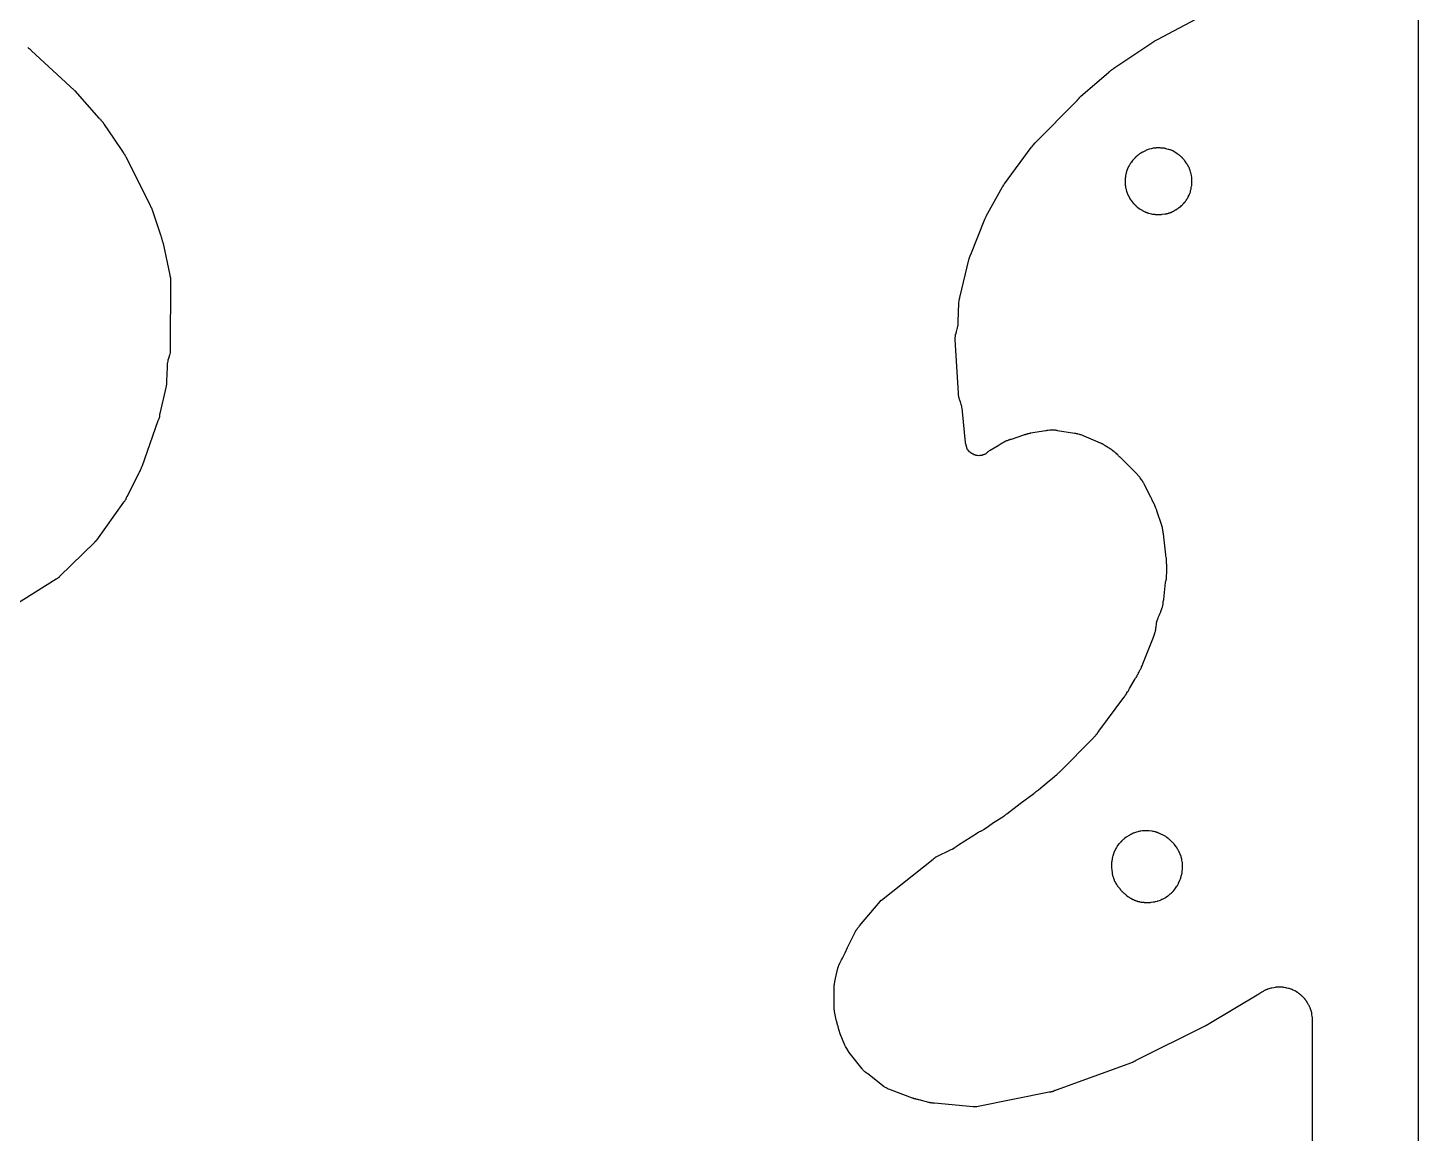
# Model space of a CAD drawing. Header units: millimetres. Extents: x 0 to 300, y 0 to 300.
# Drawn here: x 194.8 to 300.1, y 150 to 233.6 of the extents above; entities that cross this region are included whole.
import ezdxf

# ---------------------------------------------------------------- set-up
doc = ezdxf.new("R2010")
doc.units = ezdxf.units.MM
doc.layers.add('CUT', color=7, linetype='CONTINUOUS')

msp = doc.modelspace()

# ---------------------------------------------------------------- linework, layer by layer
at = {"layer": 'CUT'}
for points in [[(300.05, 299.43), (300.05, 0.57)], [(292.05, 147.59), (292.05, 158.57), (292.05, 158.61), (292.04, 158.71), (292.04, 158.72), (292.04, 158.75), (292.03, 158.8), (292, 159.01), (292, 159.08), (291.99, 159.11), (291.99, 159.13), (291.98, 159.15), (291.98, 159.16), (291.97, 159.21), (291.95, 159.27), (291.94, 159.28), (291.94, 159.29), (291.94, 159.3), (291.93, 159.31), (291.93, 159.32), (291.93, 159.33), (291.93, 159.34), (291.91, 159.4), (291.89, 159.44), (291.89, 159.45), (291.88, 159.46), (291.88, 159.47), (291.87, 159.49), (291.86, 159.5), (291.86, 159.51), (291.83, 159.58), (291.82, 159.61), (291.8, 159.65), (291.79, 159.66), (291.79, 159.67), (291.78, 159.68), (291.77, 159.69), (291.76, 159.7), (291.73, 159.76), (291.7, 159.82), (291.68, 159.85), (291.67, 159.87), (291.66, 159.89), (291.65, 159.9), (291.61, 159.95), (291.61, 159.96), (291.54, 160.05), (291.54, 160.06), (291.51, 160.1), (291.51, 160.11), (291.5, 160.11), (291.5, 160.12), (291.49, 160.13), (291.47, 160.15), (291.46, 160.17), (291.43, 160.21), (291.37, 160.27), (291.34, 160.3), (291.31, 160.33), (291.27, 160.37), (291.25, 160.38), (291.25, 160.39), (291.22, 160.41), (291.18, 160.45), (291.16, 160.46), (291.15, 160.47), (291.12, 160.49), (291.06, 160.55), (291.02, 160.58), (290.98, 160.6), (290.97, 160.61), (290.96, 160.62), (290.95, 160.62), (290.94, 160.63), (290.93, 160.64), (290.92, 160.64), (290.91, 160.65), (290.9, 160.66), (290.88, 160.67), (290.87, 160.68), (290.84, 160.7), (290.77, 160.74), (290.73, 160.76), (290.71, 160.77), (290.59, 160.83), (290.56, 160.84), (290.55, 160.85), (290.54, 160.85), (290.52, 160.86), (290.51, 160.86), (290.5, 160.87), (290.45, 160.89), (290.4, 160.91), (290.35, 160.93), (290.29, 160.94), (290.24, 160.95), (290.23, 160.95), (290.12, 160.98), (290.07, 160.99), (290.06, 160.99), (290.02, 161), (290.01, 161), (289.9, 161.02), (289.86, 161.03), (289.8, 161.04), (289.77, 161.04), (289.74, 161.04), (289.71, 161.05), (289.65, 161.05), (289.6, 161.05), (289.57, 161.05), (289.38, 161.04), (289.34, 161.04), (289.28, 161.04), (289.22, 161.03), (289.13, 161.01), (288.97, 160.98), (288.96, 160.98), (288.92, 160.97), (288.89, 160.97), (288.83, 160.95), (288.68, 160.9), (288.65, 160.89), (288.64, 160.88), (288.61, 160.87), (288.6, 160.87), (288.59, 160.86), (288.55, 160.85), (288.52, 160.84), (288.47, 160.82), (288.44, 160.8), (288.42, 160.79), (288.37, 160.76), (288.32, 160.73), (288.31, 160.72), (288.22, 160.67), (288.21, 160.67), (288.2, 160.66), (288.19, 160.66), (288.17, 160.65), (288.12, 160.62), (288.09, 160.6), (288.07, 160.58), (288.04, 160.56), (287.98, 160.52), (284.23, 158.27), (284.17, 158.24), (284.15, 158.23), (284.13, 158.22), (284.12, 158.21), (284.11, 158.21), (284.09, 158.2), (284.06, 158.18), (284.03, 158.16), (284, 158.14), (283.99, 158.14), (283.92, 158.11), (283.89, 158.1), (278.67, 155.49), (278.63, 155.46), (278.62, 155.45), (278.61, 155.45), (278.56, 155.43), (278.54, 155.42), (278.51, 155.4), (278.48, 155.38), (278.47, 155.38), (278.42, 155.36), (278.4, 155.35), (278.35, 155.33), (272.66, 153.25), (272.64, 153.25), (272.58, 153.23), (272.55, 153.22), (272.47, 153.19), (272.45, 153.18), (272.42, 153.16), (272.4, 153.16), (272.39, 153.15), (272.38, 153.15), (272.35, 153.14), (272.32, 153.14), (272.27, 153.13), (272.25, 153.12), (272.24, 153.12), (272.22, 153.11), (272.21, 153.11), (272.19, 153.11), (272.16, 153.1), (272.13, 153.1), (266.75, 152.01), (266.74, 152.01), (266.65, 152), (266.56, 151.99), (266.45, 151.99), (266.36, 152), (263.45, 152.27), (263.39, 152.27), (263.38, 152.27), (263.35, 152.27), (263.27, 152.28), (263.26, 152.28), (263.22, 152.29), (263.19, 152.29), (263.15, 152.29), (263.14, 152.29), (263.12, 152.29), (263.08, 152.3), (263.06, 152.31), (263.02, 152.32), (262.27, 152.52), (262.26, 152.52), (262.22, 152.53), (262.18, 152.54), (262.16, 152.55), (262.12, 152.56), (262.06, 152.57), (262.04, 152.58), (262.03, 152.58), (262, 152.59), (261.94, 152.6), (261.93, 152.6), (261.92, 152.6), (261.89, 152.61), (261.88, 152.62), (261.84, 152.64), (261.78, 152.66), (260.12, 153.27), (260.1, 153.28), (260.05, 153.3), (259.97, 153.33), (259.9, 153.36), (259.89, 153.36), (259.88, 153.37), (259.85, 153.39), (259.8, 153.42), (259.74, 153.46), (259.67, 153.49), (259.63, 153.52), (258.39, 154.48), (258.35, 154.51), (258.28, 154.56), (258.27, 154.56), (258.27, 154.57), (258.21, 154.62), (258.19, 154.63), (258.18, 154.64), (258.05, 154.77), (258.03, 154.79), (258.02, 154.8), (257.99, 154.84), (257.96, 154.88), (256.98, 156.11), (256.8, 156.41), (256.71, 156.55), (256.68, 156.6), (256.65, 156.65), (256.31, 157.51), (256.16, 158.03), (256.14, 158.1), (256.13, 158.13), (256.02, 158.51), (256.01, 158.55), (256.01, 158.56), (256.01, 158.57), (255.88, 159.22), (255.87, 159.28), (255.86, 159.34), (255.86, 159.35), (255.86, 159.4), (255.86, 159.47), (255.86, 159.48), (255.85, 161.06), (255.86, 161.13), (255.86, 161.19), (255.86, 161.23), (255.87, 161.26), (255.88, 161.32), (255.88, 161.36), (255.89, 161.4), (255.89, 161.46), (255.89, 161.48), (256.11, 162.39), (256.13, 162.46), (256.13, 162.48), (256.13, 162.49), (256.13, 162.5), (256.14, 162.53), (256.14, 162.54), (256.15, 162.55), (256.15, 162.56), (256.16, 162.57), (256.16, 162.59), (256.17, 162.61), (256.18, 162.64), (256.18, 162.65), (256.2, 162.7), (256.2, 162.71), (256.2, 162.72), (256.2, 162.73), (256.21, 162.73), (256.21, 162.74), (256.22, 162.74), (256.22, 162.75), (256.22, 162.76), (256.23, 162.77), (256.24, 162.78), (256.24, 162.79), (256.25, 162.8), (256.25, 162.81), (256.27, 162.84), (256.27, 162.85), (256.27, 162.86), (256.4, 163.12), (256.47, 163.25), (256.67, 163.65), (256.87, 164.06), (257.46, 165.25), (257.46, 165.26), (257.46, 165.27), (257.47, 165.28), (257.48, 165.3), (257.49, 165.31), (257.5, 165.34), (257.51, 165.35), (257.53, 165.37), (257.54, 165.39), (257.55, 165.39), (257.58, 165.45), (257.59, 165.46), (257.62, 165.5), (257.64, 165.54), (257.66, 165.56), (257.73, 165.65), (257.77, 165.68), (259.34, 167.54), (259.38, 167.6), (259.4, 167.62), (259.4, 167.63), (259.42, 167.64), (263.33, 170.73), (263.37, 170.77), (263.38, 170.78), (263.39, 170.79), (263.4, 170.79), (263.42, 170.8), (263.42, 170.81), (263.44, 170.82), (263.44, 170.83), (263.45, 170.83), (263.46, 170.84), (263.51, 170.87), (263.53, 170.89), (263.54, 170.9), (263.55, 170.9), (263.56, 170.91), (263.57, 170.91), (263.58, 170.91), (263.62, 170.93), (263.66, 170.95), (263.71, 170.98), (264.56, 171.4), (264.61, 171.42), (264.62, 171.43), (264.7, 171.46), (264.77, 171.5), (264.97, 171.62), (265, 171.64), (265.05, 171.66), (265.09, 171.7), (265.1, 171.7), (265.14, 171.72), (265.16, 171.73), (265.17, 171.75), (265.19, 171.76), (265.26, 171.81), (266.7, 172.73), (266.73, 172.75), (266.76, 172.77), (266.79, 172.78), (266.86, 172.82), (266.94, 172.86), (266.96, 172.87), (266.97, 172.87), (266.99, 172.88), (267, 172.89), (267.04, 172.91), (267.1, 172.94), (267.13, 172.97), (267.15, 172.98), (267.16, 172.98), (267.21, 173.01), (267.3, 173.08), (267.31, 173.08), (267.35, 173.11), (267.36, 173.11), (267.81, 173.43), (267.83, 173.45), (268.68, 173.99), (268.69, 174), (268.74, 174.03), (268.77, 174.05), (268.82, 174.09), (268.87, 174.14), (268.91, 174.17), (269.92, 174.95), (270.97, 175.71), (270.98, 175.72), (271.01, 175.74), (271.01, 175.75), (271.02, 175.75), (271.06, 175.78), (271.12, 175.84), (271.13, 175.85), (271.16, 175.87), (271.17, 175.88), (271.18, 175.88), (271.2, 175.9), (271.21, 175.9), (271.26, 175.94), (271.3, 175.98), (271.31, 175.98), (272.12, 176.66), (272.13, 176.67), (272.25, 176.77), (272.35, 176.84), (272.38, 176.87), (272.4, 176.89), (272.41, 176.89), (272.56, 177.02), (272.6, 177.06), (272.61, 177.07), (272.62, 177.07), (272.63, 177.07), (272.65, 177.09), (272.67, 177.1), (272.7, 177.13), (272.72, 177.14), (272.76, 177.18), (272.76, 177.19), (272.8, 177.23), (272.81, 177.24), (272.84, 177.27), (272.87, 177.3), (272.9, 177.33), (272.91, 177.34), (272.94, 177.37), (272.95, 177.38), (272.96, 177.38), (275.43, 179.87), (275.47, 179.91), (275.48, 179.92), (275.5, 179.94), (275.53, 179.98), (275.56, 180.01), (275.61, 180.05), (275.62, 180.08), (275.63, 180.09), (275.66, 180.12), (275.66, 180.13), (275.7, 180.17), (275.72, 180.19), (275.75, 180.23), (275.75, 180.24), (275.77, 180.27), (275.78, 180.29), (275.8, 180.31), (275.83, 180.35), (275.84, 180.36), (275.85, 180.38), (275.86, 180.39), (275.87, 180.4), (275.89, 180.42), (277.77, 182.96), (277.8, 183.01), (277.82, 183.03), (277.86, 183.09), (277.9, 183.14), (277.9, 183.15), (277.91, 183.16), (277.91, 183.17), (277.94, 183.2), (277.95, 183.22), (277.97, 183.25), (277.97, 183.26), (277.98, 183.27), (277.98, 183.28), (277.99, 183.29), (277.99, 183.3), (278, 183.32), (278.05, 183.39), (278.12, 183.48), (278.15, 183.53), (278.15, 183.54), (278.18, 183.59), (278.18, 183.6), (278.2, 183.64), (278.62, 184.37), (278.63, 184.38), (278.66, 184.42), (278.68, 184.46), (278.7, 184.48), (278.72, 184.5), (278.73, 184.53), (278.74, 184.54), (278.74, 184.55), (278.75, 184.56), (278.77, 184.6), (278.79, 184.65), (278.83, 184.72), (278.83, 184.73), (278.85, 184.76), (278.87, 184.8), (278.89, 184.84), (278.89, 184.85), (278.9, 184.85), (278.9, 184.86), (278.91, 184.87), (278.91, 184.88), (278.92, 184.89), (278.92, 184.9), (278.95, 184.95), (278.97, 184.98), (278.97, 184.99), (278.99, 185.03), (279, 185.05), (279.01, 185.05), (279.03, 185.08), (279.03, 185.09), (279.06, 185.13), (279.09, 185.18), (279.11, 185.23), (279.12, 185.28), (279.12, 185.29), (279.16, 185.37), (279.18, 185.43), (279.2, 185.48), (279.21, 185.52), (280.01, 187.53), (280.02, 187.55), (280.03, 187.57), (280.04, 187.58), (280.04, 187.59), (280.05, 187.61), (280.05, 187.62), (280.05, 187.63), (280.06, 187.64), (280.07, 187.68), (280.08, 187.7), (280.08, 187.71), (280.09, 187.73), (280.1, 187.77), (280.1, 187.78), (280.1, 187.79), (280.11, 187.81), (280.13, 187.86), (280.14, 187.9), (280.16, 187.96), (280.16, 187.98), (280.17, 188.02), (280.17, 188.03), (280.19, 188.12), (280.2, 188.19), (280.2, 188.25), (280.22, 188.31), (280.23, 188.37), (280.24, 188.46), (280.24, 188.49), (280.25, 188.54), (280.25, 188.6), (280.25, 188.61), (280.25, 188.62), (280.25, 188.63), (280.25, 188.64), (280.26, 188.65), (280.26, 188.66), (280.26, 188.67), (280.26, 188.68), (280.26, 188.69), (280.27, 188.69), (280.27, 188.71), (280.27, 188.72), (280.27, 188.73), (280.27, 188.74), (280.28, 188.74), (280.29, 188.77), (280.29, 188.79), (280.29, 188.8), (280.3, 188.81), (280.3, 188.82), (280.31, 188.83), (280.32, 188.85), (280.33, 188.88), (280.34, 188.9), (280.35, 188.92), (280.35, 188.93), (280.36, 188.96), (280.38, 189.01), (280.47, 189.23), (280.48, 189.25), (280.49, 189.28), (280.5, 189.31), (280.51, 189.34), (280.52, 189.34), (280.53, 189.36), (280.54, 189.39), (280.55, 189.4), (280.55, 189.41), (280.56, 189.44), (280.57, 189.46), (280.57, 189.47), (280.58, 189.48), (280.58, 189.5), (280.59, 189.51), (280.6, 189.53), (280.61, 189.58), (280.62, 189.61), (280.64, 189.67), (280.64, 189.68), (280.64, 189.69), (280.65, 189.7), (280.66, 189.73), (280.67, 189.76), (280.69, 189.81), (280.72, 189.92), (280.73, 189.97), (280.74, 190.03), (280.74, 190.08), (280.74, 190.09), (280.74, 190.1), (280.76, 190.23), (280.76, 190.25), (280.77, 190.26), (280.78, 190.3), (280.79, 190.36), (280.8, 190.41), (280.92, 191.67), (280.93, 191.7), (280.93, 191.71), (280.93, 191.72), (280.95, 191.76), (280.99, 191.94), (281, 192), (281, 192.07), (281, 192.08), (281.01, 192.15), (281.01, 192.19), (281.02, 192.39), (281.02, 192.43), (281.02, 192.82), (281.02, 192.9), (281.02, 192.93), (281.02, 192.99), (281.02, 193.04), (281.01, 193.1), (281.01, 193.11), (281.01, 193.12), (281.01, 193.13), (281.01, 193.22), (281.01, 193.27), (281.01, 193.31), (281, 193.4), (281, 193.46), (280.99, 193.52), (280.98, 193.56), (280.98, 193.57), (280.96, 193.7), (280.95, 193.76), (280.78, 195.34), (280.76, 195.42), (280.76, 195.46), (280.75, 195.48), (280.74, 195.51), (280.73, 195.57), (280.72, 195.67), (280.71, 195.73), (280.69, 195.81), (280.69, 195.82), (280.65, 195.96), (280.64, 195.99), (280.28, 197.08), (280.27, 197.11), (280.26, 197.13), (280.2, 197.29), (280.19, 197.32), (280.18, 197.34), (280.18, 197.35), (280.18, 197.36), (280.17, 197.37), (280.16, 197.4), (280.15, 197.41), (280.15, 197.42), (280.14, 197.45), (280.13, 197.47), (280.12, 197.5), (280.12, 197.51), (280.11, 197.52), (280.1, 197.54), (280.09, 197.56), (280.07, 197.61), (279.96, 197.81), (279.95, 197.82), (279.94, 197.86), (279.89, 197.97), (279.84, 198.08), (279.83, 198.1), (279.82, 198.12), (279.8, 198.16), (279.79, 198.17), (279.34, 199.07), (279.32, 199.1), (279.3, 199.13), (279.28, 199.18), (279.27, 199.2), (279.24, 199.25), (279.22, 199.27), (279.21, 199.29), (279.21, 199.3), (279.2, 199.32), (279.17, 199.37), (279.16, 199.38), (279.15, 199.4), (279.14, 199.41), (279.13, 199.42), (279.12, 199.44), (279.12, 199.45), (279.02, 199.59), (278.99, 199.63), (278.98, 199.63), (278.97, 199.64), (278.96, 199.65), (278.95, 199.66), (278.93, 199.69), (278.89, 199.73), (278.88, 199.74), (278.86, 199.76), (278.85, 199.77), (278.82, 199.8), (278.82, 199.81), (278.81, 199.82), (278.78, 199.86), (278.77, 199.86), (277.49, 201.14), (277.47, 201.16), (277.42, 201.21), (277.39, 201.24), (277.38, 201.25), (277.38, 201.26), (277.34, 201.31), (277.3, 201.35), (277.29, 201.35), (277.28, 201.37), (277.26, 201.39), (277.25, 201.39), (277.18, 201.46), (277.14, 201.49), (277.12, 201.5), (277.12, 201.51), (277.1, 201.52), (277.09, 201.52), (277.05, 201.56), (277.03, 201.57), (277, 201.59), (277, 201.6), (276.96, 201.62), (276.95, 201.63), (276.94, 201.64), (276.9, 201.67), (276.66, 201.83), (276.6, 201.87), (276.56, 201.9), (276.52, 201.92), (276.5, 201.93), (276.46, 201.96), (276.43, 201.98), (276.42, 201.98), (276.39, 202), (276.38, 202.01), (276.37, 202.02), (276.3, 202.06), (276.26, 202.09), (276.24, 202.1), (276.21, 202.12), (276.15, 202.15), (276.14, 202.15), (276.13, 202.16), (276.11, 202.17), (276.08, 202.18), (276.07, 202.19), (276.04, 202.2), (276.03, 202.2), (276.01, 202.21), (276, 202.21), (274.77, 202.74), (274.72, 202.76), (274.69, 202.77), (274.67, 202.78), (274.54, 202.83), (274.52, 202.83), (274.51, 202.84), (274.47, 202.85), (274.45, 202.86), (274.31, 202.9), (274.28, 202.91), (274.25, 202.92), (274.2, 202.93), (274.15, 202.94), (274.13, 202.94), (274.09, 202.94), (274.06, 202.94), (274.05, 202.94), (272.76, 203.15), (272.72, 203.16), (272.66, 203.18), (272.59, 203.19), (272.53, 203.19), (272.22, 203.19), (272.18, 203.19), (272.04, 203.18), (271.99, 203.17), (271.95, 203.16), (271.94, 203.16), (271.9, 203.15), (271.89, 203.15), (271.86, 203.14), (270.72, 202.96), (270.68, 202.95), (270.67, 202.95), (270.66, 202.95), (270.64, 202.94), (270.63, 202.94), (270.62, 202.94), (270.61, 202.94), (270.56, 202.93), (270.51, 202.92), (270.49, 202.91), (270.47, 202.91), (270.46, 202.9), (270.45, 202.9), (270.44, 202.9), (270.42, 202.89), (270.39, 202.88), (270.38, 202.88), (270.37, 202.87), (270.36, 202.87), (270.35, 202.86), (270.34, 202.86), (270.33, 202.86), (270.31, 202.85), (270.29, 202.84), (270.28, 202.84), (270.27, 202.84), (270.22, 202.83), (270.19, 202.82), (269.24, 202.5), (269.2, 202.49), (269.19, 202.49), (269.17, 202.48), (269.14, 202.47), (269.13, 202.47), (269.11, 202.46), (269.08, 202.45), (269.07, 202.45), (269.06, 202.44), (269.04, 202.43), (269.03, 202.43), (269.01, 202.43), (268.99, 202.42), (268.93, 202.4), (268.9, 202.39), (268.89, 202.38), (268.84, 202.36), (268.82, 202.36), (268.78, 202.34), (268.77, 202.33), (268.76, 202.33), (268.75, 202.32), (268.74, 202.31), (268.73, 202.3), (268.72, 202.3), (268.71, 202.29), (268.7, 202.29), (268.69, 202.28), (268.67, 202.27), (268.65, 202.25), (268.61, 202.23), (268.58, 202.22), (268.55, 202.2), (268.54, 202.2), (268.52, 202.18), (268.48, 202.16), (268.26, 202.02), (267.65, 201.65), (267.59, 201.62), (267.54, 201.58), (267.48, 201.55), (267.44, 201.5), (267.43, 201.49), (267.41, 201.47), (267.38, 201.45), (267.35, 201.42), (267.33, 201.41), (267.29, 201.39), (267.28, 201.39), (267.26, 201.38), (267.22, 201.36), (267.16, 201.33), (267.15, 201.33), (267.14, 201.33), (267.11, 201.32), (267.1, 201.31), (267.06, 201.3), (267.03, 201.29), (267.01, 201.29), (266.97, 201.28), (266.94, 201.28), (266.87, 201.27), (266.79, 201.26), (266.7, 201.27), (266.62, 201.28), (266.59, 201.29), (266.57, 201.3), (266.54, 201.31), (266.53, 201.31), (266.49, 201.32), (266.47, 201.33), (266.46, 201.33), (266.45, 201.34), (266.43, 201.35), (266.41, 201.36), (266.4, 201.37), (266.34, 201.39), (266.27, 201.42), (266.24, 201.43), (266.18, 201.48), (266.12, 201.52), (266.1, 201.54), (266.09, 201.55), (266.08, 201.56), (266.08, 201.57), (266.04, 201.61), (266, 201.67), (265.97, 201.7), (265.96, 201.71), (265.95, 201.72), (265.92, 201.78), (265.92, 201.79), (265.89, 201.86), (265.88, 201.89), (265.88, 201.9), (265.88, 201.92), (265.87, 201.93), (265.87, 201.94), (265.87, 201.95), (265.87, 201.96), (265.86, 201.97), (265.86, 201.98), (265.85, 202.02), (265.85, 202.03), (265.85, 202.05), (265.84, 202.07), (265.83, 202.09), (265.83, 202.1), (265.82, 202.13), (265.81, 202.17), (265.8, 202.19), (265.8, 202.21), (265.8, 202.27), (265.57, 204.6), (265.56, 204.65), (265.55, 204.7), (265.55, 204.71), (265.55, 204.72), (265.54, 204.75), (265.5, 205), (265.49, 205.07), (265.47, 205.13), (265.46, 205.15), (265.44, 205.23), (265.43, 205.27), (265.41, 205.32), (265.35, 205.47), (265.34, 205.51), (265.3, 205.63), (265.29, 205.66), (265.29, 205.7), (265.28, 205.77), (265.26, 205.82), (265.26, 205.83), (265.26, 205.87), (265.26, 205.89), (265.25, 205.94), (265.25, 205.97), (265.25, 206.01), (265, 210.03), (265, 210.21), (265.01, 210.23), (265.02, 210.29), (265.02, 210.35), (265.03, 210.4), (265.04, 210.45), (265.05, 210.47), (265.07, 210.54), (265.08, 210.56), (265.08, 210.57), (265.1, 210.64), (265.1, 210.66), (265.16, 210.87), (265.18, 210.91), (265.22, 211.09), (265.23, 211.15), (265.23, 211.18), (265.23, 211.22), (265.23, 211.23), (265.24, 211.29), (265.24, 211.34), (265.24, 211.42), (265.28, 212.81), (265.3, 213), (265.31, 213.04), (265.32, 213.05), (265.32, 213.07), (265.33, 213.1), (265.34, 213.13), (265.34, 213.16), (265.35, 213.19), (265.35, 213.23), (266.07, 216.18), (266.07, 216.19), (266.08, 216.21), (266.09, 216.25), (266.1, 216.29), (266.11, 216.31), (266.12, 216.33), (266.13, 216.36), (266.14, 216.37), (266.14, 216.38), (266.14, 216.39), (266.15, 216.41), (266.16, 216.43), (266.16, 216.44), (266.17, 216.45), (266.18, 216.49), (267.26, 219.17), (267.27, 219.21), (267.3, 219.27), (267.33, 219.32), (267.35, 219.37), (267.35, 219.38), (268.6, 221.62), (268.62, 221.64), (268.66, 221.72), (268.67, 221.75), (268.68, 221.77), (268.71, 221.8), (268.72, 221.81), (268.74, 221.84), (270.77, 224.59), (270.77, 224.6), (270.81, 224.64), (270.83, 224.66), (270.85, 224.68), (270.85, 224.69), (270.86, 224.71), (270.87, 224.72), (270.87, 224.73), (270.88, 224.74), (270.9, 224.76), (270.9, 224.77), (270.92, 224.79), (270.93, 224.8), (270.95, 224.82), (271.01, 224.89), (271.01, 224.9), (271.04, 224.93), (271.05, 224.94), (271.06, 224.94), (274.19, 228.1), (274.21, 228.11), (274.25, 228.15), (274.25, 228.16), (274.29, 228.2), (274.29, 228.21), (274.3, 228.22), (274.33, 228.25), (274.34, 228.26), (274.38, 228.31), (274.38, 228.32), (274.39, 228.32), (274.39, 228.33), (274.44, 228.37), (274.45, 228.4), (274.47, 228.41), (274.52, 228.45), (274.52, 228.46), (276.6, 230.26), (276.63, 230.28), (276.66, 230.31), (276.68, 230.32), (276.72, 230.36), (276.76, 230.39), (276.8, 230.42), (276.81, 230.43), (276.84, 230.45), (276.85, 230.45), (276.87, 230.47), (276.9, 230.49), (276.96, 230.52), (276.96, 230.53), (276.99, 230.56), (277, 230.57), (277.01, 230.58), (280.05, 232.6), (280.1, 232.64), (280.13, 232.67), (280.16, 232.68), (280.21, 232.71), (280.27, 232.73), (280.31, 232.75), (280.32, 232.76), (285.31, 235.41)], [(194.82, 232.14), (194.83, 232.14), (194.84, 232.13), (194.85, 232.12), (194.86, 232.12), (194.87, 232.11), (194.88, 232.1), (194.89, 232.09), (194.9, 232.09), (194.91, 232.08), (194.92, 232.07), (194.93, 232.07), (194.94, 232.06), (194.95, 232.05), (194.96, 232.04), (195, 232.02), (195, 232.01), (195.01, 232.01), (195.02, 231.99), (195.03, 231.99), (195.04, 231.97), (195.07, 231.93), (195.1, 231.9), (198.34, 228.92), (198.35, 228.92), (198.36, 228.91), (198.39, 228.88), (200.2, 226.81), (200.23, 226.79), (200.26, 226.76), (200.3, 226.72), (200.33, 226.69), (200.35, 226.67), (200.38, 226.64), (200.4, 226.61), (200.44, 226.55), (200.47, 226.52), (200.47, 226.51), (200.48, 226.5), (200.49, 226.5), (200.5, 226.49), (200.5, 226.47), (200.51, 226.47), (200.52, 226.45), (200.53, 226.44), (200.53, 226.43), (200.54, 226.42), (200.55, 226.41), (200.55, 226.4), (200.57, 226.37), (200.59, 226.35), (200.61, 226.32), (201.31, 225.28), (202.04, 224.2), (202.04, 224.19), (202.05, 224.18), (202.06, 224.17), (202.08, 224.14), (202.09, 224.12), (202.11, 224.09), (202.13, 224.07), (202.16, 224.03), (202.17, 224), (202.19, 223.97), (202.2, 223.96), (202.2, 223.95), (202.21, 223.94), (202.21, 223.93), (202.23, 223.89), (204.07, 220.22), (204.08, 220.2), (204.09, 220.19), (204.1, 220.14), (204.14, 220.07), (204.15, 220.06), (204.16, 220.04), (204.17, 220.02), (204.17, 220.01), (204.2, 219.95), (204.21, 219.93), (204.22, 219.92), (204.24, 219.87), (204.76, 218.28), (204.86, 217.98), (204.88, 217.92), (204.9, 217.88), (204.92, 217.82), (204.93, 217.78), (204.93, 217.75), (204.94, 217.71), (204.94, 217.69), (204.96, 217.65), (204.96, 217.64), (204.97, 217.62), (204.99, 217.58), (204.99, 217.57), (205, 217.57), (205, 217.56), (205, 217.55), (205, 217.53), (205.01, 217.48), (205.03, 217.43), (205.05, 217.39), (205.05, 217.38), (205.06, 217.34), (205.06, 217.32), (205.56, 214.92), (205.57, 214.9), (205.57, 214.89), (205.58, 214.87), (205.58, 214.85), (205.59, 214.82), (205.6, 214.78), (205.61, 214.75), (205.6, 209.18), (205.6, 209.15), (205.59, 209.06), (205.58, 208.98), (205.57, 208.95), (205.56, 208.93), (205.55, 208.87), (205.53, 208.82), (205.52, 208.77), (205.51, 208.75), (205.5, 208.72), (205.49, 208.69), (205.48, 208.67), (205.48, 208.65), (205.47, 208.63), (205.47, 208.61), (205.43, 208.48), (205.42, 208.44), (205.39, 208.28), (205.38, 208.23), (205.37, 208.17), (205.37, 208.11), (205.36, 208.02), (205.36, 207.97), (205.36, 207.94), (205.33, 206.93), (205.32, 206.83), (205.32, 206.78), (205.32, 206.72), (205.31, 206.68), (205.31, 206.67), (205.29, 206.56), (205.28, 206.52), (204.81, 204.45), (204.8, 204.39), (204.8, 204.34), (204.8, 204.32), (204.8, 204.3), (204.8, 204.29), (204.8, 204.28), (204.79, 204.26), (204.78, 204.22), (204.78, 204.2), (204.76, 204.14), (204.76, 204.11), (204.74, 204.06), (204.71, 204.01), (204.68, 203.93), (204.67, 203.91), (203.44, 200.43), (203.42, 200.39), (203.41, 200.37), (203.41, 200.36), (203.4, 200.33), (203.39, 200.32), (203.38, 200.28), (203.37, 200.26), (203.37, 200.25), (203.36, 200.22), (203.32, 200.14), (203.28, 200.06), (203.26, 200.01), (203.26, 200), (203.25, 199.99), (203.23, 199.95), (202.32, 198.16), (202.31, 198.16), (202.3, 198.14), (202.29, 198.12), (202.27, 198.07), (202.25, 198.01), (202.25, 197.99), (202.23, 197.95), (202.2, 197.91), (202.17, 197.86), (202.13, 197.82), (202.13, 197.81), (202.09, 197.78), (202.06, 197.74), (200.01, 194.88), (199.99, 194.84), (199.98, 194.83), (199.96, 194.8), (199.95, 194.78), (199.94, 194.77), (199.88, 194.71), (199.87, 194.69), (199.86, 194.69), (197.24, 192.14), (197.2, 192.09), (197.2, 192.08), (197.18, 192.06), (197.17, 192.06), (197.16, 192.04), (197.12, 192.01), (197.06, 191.97), (196.99, 191.93), (196.96, 191.92), (193.64, 189.83)]]:
    msp.add_lwpolyline(points, dxfattribs=at)
for points in [[(277.93, 221.5), (277.96, 221.38), (277.96, 221.35), (277.98, 221.3), (277.98, 221.29), (277.98, 221.28), (277.98, 221.27), (277.98, 221.26), (277.99, 221.23), (278, 221.21), (278.01, 221.17), (278.02, 221.16), (278.02, 221.14), (278.03, 221.13), (278.04, 221.09), (278.05, 221.07), (278.06, 221.04), (278.06, 221.03), (278.07, 221.02), (278.11, 220.94), (278.13, 220.92), (278.13, 220.91), (278.14, 220.9), (278.14, 220.89), (278.15, 220.88), (278.15, 220.87), (278.15, 220.86), (278.16, 220.85), (278.17, 220.84), (278.17, 220.83), (278.17, 220.82), (278.18, 220.8), (278.21, 220.75), (278.26, 220.67), (278.28, 220.65), (278.29, 220.63), (278.3, 220.62), (278.31, 220.6), (278.42, 220.46), (278.43, 220.44), (278.44, 220.43), (278.47, 220.39), (278.48, 220.38), (278.51, 220.35), (278.52, 220.34), (278.52, 220.33), (278.55, 220.31), (278.56, 220.3), (278.57, 220.29), (278.58, 220.28), (278.59, 220.27), (278.59, 220.26), (278.61, 220.25), (278.62, 220.23), (278.63, 220.23), (278.63, 220.22), (278.64, 220.22), (278.65, 220.21), (278.66, 220.2), (278.67, 220.19), (278.69, 220.16), (278.74, 220.12), (278.79, 220.08), (278.8, 220.07), (278.96, 219.95), (279.01, 219.92), (279.16, 219.83), (279.22, 219.79), (279.23, 219.79), (279.24, 219.79), (279.25, 219.78), (279.26, 219.78), (279.27, 219.77), (279.28, 219.77), (279.3, 219.75), (279.38, 219.71), (279.39, 219.7), (279.4, 219.7), (279.43, 219.69), (279.45, 219.68), (279.49, 219.67), (279.5, 219.66), (279.52, 219.66), (279.53, 219.65), (279.57, 219.64), (279.59, 219.63), (279.64, 219.62), (279.65, 219.62), (279.66, 219.62), (279.86, 219.57), (279.93, 219.55), (279.98, 219.55), (280, 219.55), (280.01, 219.55), (280.11, 219.53), (280.15, 219.52), (280.17, 219.52), (280.2, 219.52), (280.21, 219.52), (280.32, 219.51), (280.36, 219.51), (280.44, 219.51), (280.45, 219.51), (280.48, 219.51), (280.49, 219.51), (280.58, 219.52), (280.59, 219.52), (280.6, 219.52), (280.62, 219.52), (280.63, 219.52), (280.67, 219.53), (280.68, 219.53), (280.88, 219.56), (280.89, 219.56), (280.92, 219.56), (280.93, 219.56), (280.97, 219.57), (280.98, 219.57), (280.99, 219.57), (281.02, 219.58), (281.03, 219.58), (281.04, 219.58), (281.08, 219.59), (281.09, 219.59), (281.14, 219.61), (281.15, 219.61), (281.16, 219.62), (281.17, 219.62), (281.18, 219.62), (281.19, 219.63), (281.2, 219.63), (281.21, 219.63), (281.22, 219.63), (281.27, 219.65), (281.28, 219.65), (281.31, 219.67), (281.32, 219.67), (281.33, 219.67), (281.33, 219.68), (281.34, 219.68), (281.35, 219.68), (281.36, 219.69), (281.37, 219.69), (281.38, 219.7), (281.39, 219.7), (281.45, 219.73), (281.46, 219.73), (281.48, 219.74), (281.49, 219.74), (281.52, 219.76), (281.53, 219.76), (281.54, 219.77), (281.55, 219.77), (281.56, 219.78), (281.57, 219.79), (281.58, 219.8), (281.63, 219.83), (281.64, 219.83), (281.69, 219.86), (281.7, 219.86), (281.72, 219.88), (281.73, 219.88), (281.74, 219.89), (281.75, 219.89), (281.76, 219.9), (281.77, 219.9), (281.77, 219.91), (281.78, 219.91), (281.82, 219.95), (281.83, 219.95), (281.84, 219.95), (281.92, 220.02), (281.93, 220.02), (281.94, 220.02), (281.97, 220.05), (281.98, 220.05), (281.99, 220.05), (281.99, 220.06), (282, 220.06), (282.01, 220.07), (282.02, 220.09), (282.03, 220.09), (282.04, 220.1), (282.05, 220.1), (282.08, 220.13), (282.09, 220.13), (282.14, 220.19), (282.15, 220.19), (282.17, 220.22), (282.18, 220.22), (282.2, 220.25), (282.21, 220.25), (282.24, 220.29), (282.25, 220.29), (282.26, 220.31), (282.27, 220.31), (282.29, 220.34), (282.33, 220.38), (282.34, 220.4), (282.35, 220.41), (282.37, 220.44), (282.43, 220.5), (282.46, 220.54), (282.48, 220.58), (282.49, 220.59), (282.5, 220.6), (282.52, 220.63), (282.52, 220.64), (282.54, 220.67), (282.55, 220.68), (282.58, 220.72), (282.62, 220.79), (282.64, 220.83), (282.65, 220.85), (282.71, 220.97), (282.73, 221.03), (282.74, 221.04), (282.74, 221.05), (282.75, 221.06), (282.77, 221.11), (282.79, 221.16), (282.81, 221.21), (282.82, 221.27), (282.83, 221.32), (282.83, 221.33), (282.86, 221.44), (282.87, 221.49), (282.87, 221.5), (282.88, 221.54), (282.88, 221.55), (282.9, 221.66), (282.91, 221.7), (282.92, 221.76), (282.92, 221.79), (282.92, 221.82), (282.93, 221.85), (282.93, 221.91), (282.93, 221.96), (282.93, 221.99), (282.92, 222.18), (282.92, 222.22), (282.92, 222.28), (282.91, 222.34), (282.89, 222.43), (282.86, 222.59), (282.86, 222.6), (282.85, 222.64), (282.85, 222.67), (282.83, 222.73), (282.78, 222.88), (282.77, 222.91), (282.76, 222.92), (282.76, 222.93), (282.75, 222.95), (282.75, 222.96), (282.74, 222.97), (282.73, 223.01), (282.71, 223.07), (282.7, 223.09), (282.69, 223.1), (282.68, 223.11), (282.67, 223.13), (282.67, 223.14), (282.67, 223.15), (282.66, 223.16), (282.66, 223.17), (282.65, 223.18), (282.65, 223.19), (282.64, 223.2), (282.63, 223.21), (282.62, 223.22), (282.61, 223.24), (282.59, 223.27), (282.57, 223.3), (282.57, 223.31), (282.56, 223.33), (282.55, 223.35), (282.54, 223.36), (282.5, 223.41), (282.5, 223.42), (282.43, 223.51), (282.43, 223.52), (282.4, 223.56), (282.4, 223.57), (282.39, 223.57), (282.39, 223.58), (282.38, 223.59), (282.36, 223.61), (282.35, 223.63), (282.32, 223.67), (282.26, 223.73), (282.23, 223.76), (282.22, 223.78), (282.2, 223.8), (282.18, 223.82), (282.15, 223.85), (282.13, 223.86), (282.11, 223.88), (282.1, 223.89), (282.08, 223.9), (282.06, 223.92), (282.04, 223.94), (282.01, 223.97), (281.99, 223.98), (281.96, 224.01), (281.95, 224.02), (281.91, 224.05), (281.87, 224.08), (281.84, 224.09), (281.83, 224.1), (281.83, 224.11), (281.82, 224.11), (281.81, 224.12), (281.78, 224.13), (281.77, 224.14), (281.75, 224.15), (281.75, 224.16), (281.73, 224.18), (281.72, 224.18), (281.71, 224.18), (281.7, 224.19), (281.67, 224.21), (281.66, 224.22), (281.64, 224.23), (281.6, 224.25), (281.59, 224.26), (281.58, 224.26), (281.55, 224.29), (281.49, 224.32), (281.44, 224.34), (281.42, 224.35), (281.4, 224.36), (281.35, 224.38), (281.3, 224.4), (281.25, 224.42), (281.19, 224.43), (281.14, 224.44), (281.13, 224.44), (281.12, 224.44), (281.03, 224.47), (280.98, 224.49), (280.92, 224.5), (280.9, 224.5), (280.88, 224.5), (280.87, 224.51), (280.82, 224.53), (280.76, 224.54), (280.7, 224.54), (280.64, 224.54), (280.58, 224.54), (280.57, 224.54), (280.53, 224.55), (280.5, 224.55), (280.48, 224.55), (280.4, 224.55), (280.27, 224.55), (280.22, 224.55), (280.2, 224.54), (280.18, 224.54), (280.16, 224.54), (280.09, 224.54), (280.01, 224.53), (280, 224.53), (279.92, 224.51), (279.85, 224.49), (279.68, 224.45), (279.61, 224.43), (279.57, 224.41), (279.56, 224.41), (279.5, 224.39), (279.49, 224.38), (279.45, 224.37), (279.44, 224.36), (279.4, 224.34), (279.2, 224.24), (279.18, 224.23), (279.15, 224.22), (279.1, 224.19), (279.09, 224.18), (279.06, 224.16), (279.04, 224.15), (279.02, 224.13), (278.96, 224.1), (278.88, 224.03), (278.83, 224), (278.83, 223.99), (278.82, 223.98), (278.81, 223.97), (278.78, 223.96), (278.75, 223.93), (278.74, 223.92), (278.73, 223.92), (278.69, 223.88), (278.68, 223.86), (278.65, 223.83), (278.64, 223.82), (278.64, 223.81), (278.61, 223.78), (278.6, 223.77), (278.59, 223.77), (278.57, 223.75), (278.52, 223.71), (278.48, 223.66), (278.44, 223.61), (278.43, 223.6), (278.34, 223.47), (278.31, 223.44), (278.31, 223.43), (278.3, 223.42), (278.29, 223.41), (278.28, 223.39), (278.27, 223.39), (278.26, 223.36), (278.26, 223.35), (278.25, 223.34), (278.2, 223.25), (278.19, 223.24), (278.18, 223.23), (278.18, 223.22), (278.17, 223.2), (278.16, 223.19), (278.15, 223.18), (278.15, 223.17), (278.14, 223.15), (278.14, 223.14), (278.13, 223.13), (278.11, 223.11), (278.11, 223.1), (278.09, 223.06), (278.07, 223.02), (278.06, 223.01), (278.06, 223), (278.05, 222.97), (278.04, 222.95), (278.03, 222.91), (278.02, 222.9), (278.01, 222.87), (278.01, 222.86), (278.01, 222.85), (278, 222.84), (278, 222.83), (277.99, 222.81), (277.98, 222.79), (277.98, 222.76), (277.98, 222.75), (277.98, 222.74), (277.97, 222.74), (277.95, 222.66), (277.94, 222.62), (277.93, 222.56), (277.93, 222.54), (277.92, 222.52), (277.91, 222.47), (277.91, 222.43), (277.91, 222.42), (277.91, 222.4), (277.91, 222.39), (277.9, 222.37), (277.89, 222.34), (277.88, 222.26), (277.88, 222.25), (277.88, 222.23), (277.88, 222.2), (277.88, 222.19), (277.87, 222.11), (277.87, 222.06), (277.87, 222.04), (277.87, 221.98), (277.88, 221.87), (277.88, 221.85), (277.88, 221.84), (277.88, 221.81), (277.88, 221.8), (277.88, 221.79), (277.88, 221.73), (277.89, 221.66), (277.89, 221.65), (277.9, 221.61), (277.91, 221.57), (277.91, 221.56)], [(276.89, 169.77), (276.89, 169.76), (276.9, 169.71), (276.9, 169.7), (276.9, 169.68), (276.9, 169.67), (276.9, 169.61), (276.91, 169.56), (276.92, 169.51), (276.94, 169.44), (276.96, 169.38), (276.98, 169.33), (277, 169.3), (277, 169.29), (277.02, 169.22), (277.03, 169.19), (277.04, 169.16), (277.05, 169.14), (277.05, 169.13), (277.07, 169.08), (277.08, 169.05), (277.09, 169.03), (277.1, 169.03), (277.11, 169.01), (277.15, 168.95), (277.15, 168.94), (277.15, 168.93), (277.16, 168.92), (277.17, 168.91), (277.17, 168.9), (277.17, 168.89), (277.18, 168.89), (277.18, 168.88), (277.19, 168.87), (277.19, 168.85), (277.2, 168.85), (277.22, 168.83), (277.22, 168.82), (277.23, 168.81), (277.23, 168.8), (277.25, 168.78), (277.26, 168.75), (277.26, 168.74), (277.28, 168.72), (277.3, 168.7), (277.37, 168.61), (277.39, 168.59), (277.4, 168.59), (277.42, 168.56), (277.45, 168.53), (277.45, 168.52), (277.46, 168.52), (277.46, 168.51), (277.46, 168.5), (277.47, 168.5), (277.47, 168.49), (277.49, 168.47), (277.49, 168.46), (277.5, 168.45), (277.51, 168.44), (277.51, 168.43), (277.52, 168.42), (277.54, 168.38), (277.59, 168.34), (277.63, 168.3), (277.64, 168.3), (277.67, 168.26), (277.72, 168.22), (277.73, 168.21), (277.78, 168.16), (277.82, 168.13), (277.84, 168.11), (277.85, 168.1), (277.9, 168.06), (277.92, 168.04), (277.93, 168.03), (277.94, 168.03), (277.95, 168.02), (277.96, 168.01), (278, 167.97), (278.12, 167.89), (278.17, 167.85), (278.23, 167.82), (278.28, 167.79), (278.3, 167.78), (278.31, 167.78), (278.32, 167.78), (278.32, 167.77), (278.33, 167.77), (278.35, 167.75), (278.38, 167.73), (278.39, 167.73), (278.39, 167.72), (278.43, 167.7), (278.46, 167.69), (278.48, 167.68), (278.51, 167.67), (278.53, 167.66), (278.54, 167.66), (278.54, 167.65), (278.55, 167.64), (278.56, 167.64), (278.59, 167.63), (278.61, 167.62), (278.65, 167.61), (278.66, 167.6), (278.68, 167.6), (278.69, 167.59), (278.73, 167.58), (278.75, 167.57), (278.78, 167.56), (278.79, 167.56), (278.8, 167.56), (278.84, 167.54), (278.87, 167.54), (278.9, 167.53), (278.95, 167.52), (278.99, 167.51), (279.07, 167.49), (279.09, 167.49), (279.14, 167.49), (279.15, 167.49), (279.16, 167.49), (279.17, 167.49), (279.22, 167.48), (279.27, 167.47), (279.29, 167.47), (279.31, 167.46), (279.33, 167.46), (279.36, 167.46), (279.37, 167.46), (279.38, 167.46), (279.41, 167.46), (279.46, 167.45), (279.48, 167.45), (279.51, 167.45), (279.52, 167.45), (279.59, 167.45), (279.63, 167.45), (279.78, 167.46), (279.83, 167.47), (280, 167.5), (280.01, 167.5), (280.03, 167.5), (280.07, 167.5), (280.12, 167.51), (280.17, 167.52), (280.31, 167.56), (280.34, 167.57), (280.46, 167.61), (280.54, 167.64), (280.56, 167.65), (280.58, 167.66), (280.63, 167.69), (280.64, 167.7), (280.66, 167.71), (280.67, 167.71), (280.69, 167.72), (280.74, 167.74), (280.8, 167.76), (280.85, 167.79), (280.9, 167.82), (280.92, 167.83), (281.1, 167.95), (281.13, 167.97), (281.21, 168.03), (281.23, 168.05), (281.27, 168.09), (281.28, 168.09), (281.29, 168.1), (281.37, 168.16), (281.41, 168.2), (281.45, 168.23), (281.49, 168.28), (281.49, 168.29), (281.52, 168.32), (281.53, 168.34), (281.55, 168.37), (281.64, 168.47), (281.69, 168.53), (281.79, 168.69), (281.8, 168.7), (281.81, 168.72), (281.83, 168.74), (281.84, 168.75), (281.86, 168.79), (281.87, 168.8), (281.88, 168.84), (281.89, 168.85), (281.91, 168.9), (281.91, 168.91), (281.92, 168.93), (281.92, 168.94), (281.92, 168.95), (281.93, 168.96), (282.01, 169.14), (282.04, 169.2), (282.06, 169.25), (282.08, 169.31), (282.08, 169.33), (282.09, 169.36), (282.1, 169.41), (282.12, 169.5), (282.13, 169.52), (282.15, 169.57), (282.15, 169.58), (282.17, 169.63), (282.18, 169.68), (282.19, 169.73), (282.19, 169.79), (282.19, 169.82), (282.21, 170), (282.22, 170.08), (282.22, 170.19), (282.22, 170.23), (282.21, 170.35), (282.21, 170.36), (282.21, 170.42), (282.2, 170.48), (282.19, 170.53), (282.16, 170.69), (282.15, 170.73), (282.11, 170.89), (282.1, 170.94), (282.04, 171.11), (282.02, 171.16), (282.01, 171.19), (282, 171.19), (282, 171.2), (281.99, 171.21), (281.98, 171.25), (281.97, 171.25), (281.95, 171.31), (281.92, 171.37), (281.88, 171.44), (281.86, 171.47), (281.75, 171.64), (281.74, 171.66), (281.61, 171.84), (281.58, 171.88), (281.54, 171.91), (281.52, 171.93), (281.51, 171.94), (281.47, 171.99), (281.43, 172.01), (281.33, 172.11), (281.29, 172.16), (281.25, 172.2), (281.21, 172.24), (281.16, 172.28), (281.13, 172.3), (281.03, 172.38), (281.02, 172.38), (280.94, 172.44), (280.9, 172.47), (280.85, 172.5), (280.65, 172.6), (280.63, 172.61), (280.43, 172.7), (280.4, 172.71), (280.38, 172.72), (280.35, 172.73), (280.32, 172.74), (280.29, 172.75), (280.27, 172.76), (280.26, 172.76), (280.24, 172.77), (280.22, 172.77), (280.21, 172.77), (280.21, 172.78), (280.18, 172.78), (280.17, 172.79), (280.03, 172.82), (279.98, 172.84), (279.92, 172.85), (279.68, 172.88), (279.65, 172.88), (279.49, 172.89), (279.41, 172.89), (279.28, 172.88), (279.27, 172.88), (279.24, 172.88), (279.23, 172.88), (279.18, 172.87), (279.07, 172.85), (279.06, 172.85), (279.05, 172.85), (279, 172.85), (278.93, 172.84), (278.87, 172.82), (278.84, 172.81), (278.73, 172.77), (278.57, 172.73), (278.53, 172.71), (278.52, 172.71), (278.5, 172.7), (278.47, 172.69), (278.46, 172.69), (278.45, 172.68), (278.42, 172.67), (278.4, 172.65), (278.34, 172.63), (278.31, 172.62), (278.29, 172.61), (278.24, 172.58), (278.19, 172.54), (278.17, 172.52), (278, 172.42), (277.96, 172.4), (277.83, 172.3), (277.81, 172.29), (277.76, 172.25), (277.72, 172.21), (277.68, 172.17), (277.63, 172.12), (277.61, 172.1), (277.59, 172.08), (277.57, 172.06), (277.55, 172.04), (277.54, 172.03), (277.5, 172), (277.5, 171.99), (277.46, 171.95), (277.46, 171.94), (277.44, 171.92), (277.42, 171.9), (277.41, 171.89), (277.4, 171.89), (277.3, 171.76), (277.27, 171.71), (277.24, 171.66), (277.22, 171.62), (277.22, 171.61), (277.17, 171.53), (277.16, 171.51), (277.14, 171.48), (277.13, 171.47), (277.13, 171.46), (277.12, 171.44), (277.12, 171.43), (277.11, 171.42), (277.11, 171.41), (277.1, 171.4), (277.09, 171.39), (277.08, 171.36), (277.05, 171.31), (277.04, 171.3), (277.04, 171.29), (277.03, 171.26), (277.02, 171.24), (277.01, 171.2), (277, 171.19), (276.99, 171.16), (276.98, 171.12), (276.97, 171.1), (276.96, 171.05), (276.96, 171.04), (276.96, 171.03), (276.96, 171.02), (276.96, 171.01), (276.95, 171), (276.92, 170.91), (276.91, 170.86), (276.9, 170.81), (276.9, 170.79), (276.9, 170.78), (276.89, 170.76), (276.89, 170.75), (276.89, 170.71), (276.88, 170.68), (276.87, 170.63), (276.87, 170.62), (276.86, 170.58), (276.86, 170.57), (276.86, 170.54), (276.86, 170.52), (276.85, 170.51), (276.85, 170.45), (276.85, 170.37), (276.85, 170.33), (276.85, 170.14), (276.85, 170.1), (276.85, 170.09), (276.85, 170.06), (276.86, 169.96), (276.86, 169.92), (276.86, 169.91), (276.87, 169.87), (276.87, 169.86), (276.88, 169.8), (276.89, 169.79)]]:
    msp.add_lwpolyline(points, close=True, dxfattribs=at)

doc.saveas('drawing.dxf')
